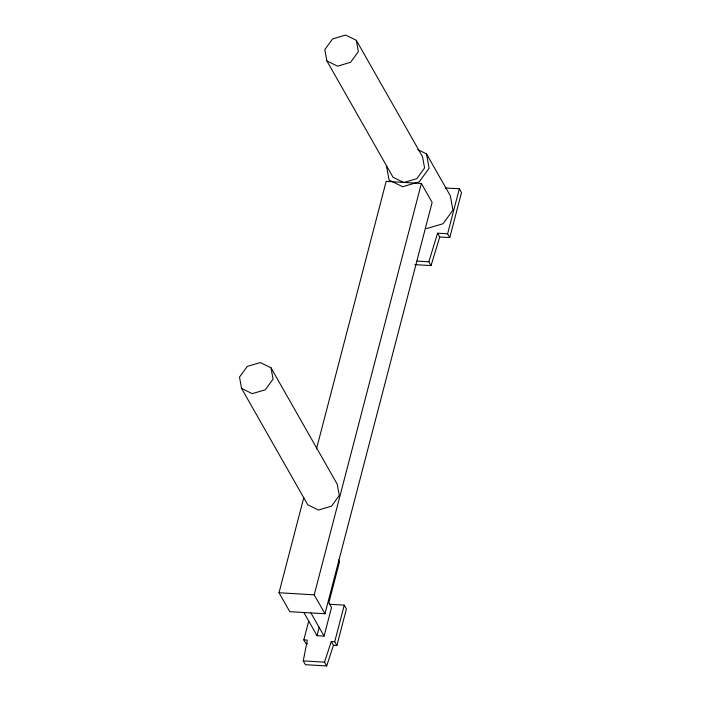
<?xml version="1.0" encoding="UTF-8"?>
<svg xmlns="http://www.w3.org/2000/svg" width="701" height="701" viewBox="0 0 701 701"><rect width="100%" height="100%" fill="white"/><g stroke="black" fill="none" stroke-linecap="round" stroke-linejoin="round"><path stroke-width="1.05" d="M333.431 645.332L336.883 645.533L334.719 641.739L331.275 641.538L333.431 645.332L326.675 665.95L305.426 664.688L303.261 660.885L307.292 640.109L303.822 639.899L308.729 621.068M316.475 448.929L386.163 181.375L421.371 183.469L432.131 202.396L324.984 613.769L289.776 611.675L279.016 592.748L303.805 497.57M324.984 613.769L314.214 594.842L421.371 183.469M338.469 559.941L339.521 561.781L328.83 602.825L331.52 607.548L324.081 636.105L317.045 635.684L319.244 627.229M334.719 641.739L344.252 605.129L329.339 604.236M336.883 645.533L346.417 608.924L344.252 605.129M447.615 233.792L437.573 233.196L439.737 236.991L449.779 237.586L447.615 233.792L459.339 188.788L445.337 187.956M449.779 237.586L461.495 192.582L459.339 188.788M414.826 264.636L431.027 265.6L428.863 261.797L437.573 233.196M431.027 265.6L439.737 236.991M326.675 665.95L324.519 662.156L331.275 641.538M426.453 228.622L443.05 223.733L452.934 210.125L450.331 195.772L426.515 153.896L417.787 149.593M416.981 261.096L428.863 261.797M279.016 592.748L314.214 594.842M307.721 643.798L305.986 643.702L303.822 639.899M303.261 660.885L324.519 662.156M356.318 40.316L345.637 35.05L332.589 38.897L324.808 49.605L326.859 60.899L393.059 177.274L403.732 182.532L416.788 178.685L424.569 167.977L422.519 156.682L356.318 40.316L358.369 51.602L350.588 62.31L337.54 66.166L326.859 60.899M271.015 367.806L260.334 362.548L247.287 366.395L239.505 377.103L241.556 388.398L307.748 504.764L318.429 510.03L331.485 506.183L339.266 495.476L337.216 484.181L271.015 367.806L273.066 379.101L265.285 389.809L252.229 393.655L241.556 388.398M310.902 612.928L324.081 636.105M303.857 612.508L317.045 635.684M426.515 153.896L429.117 168.249L419.224 181.857L402.637 186.755L389.064 180.061L386.461 165.708"/></g></svg>
